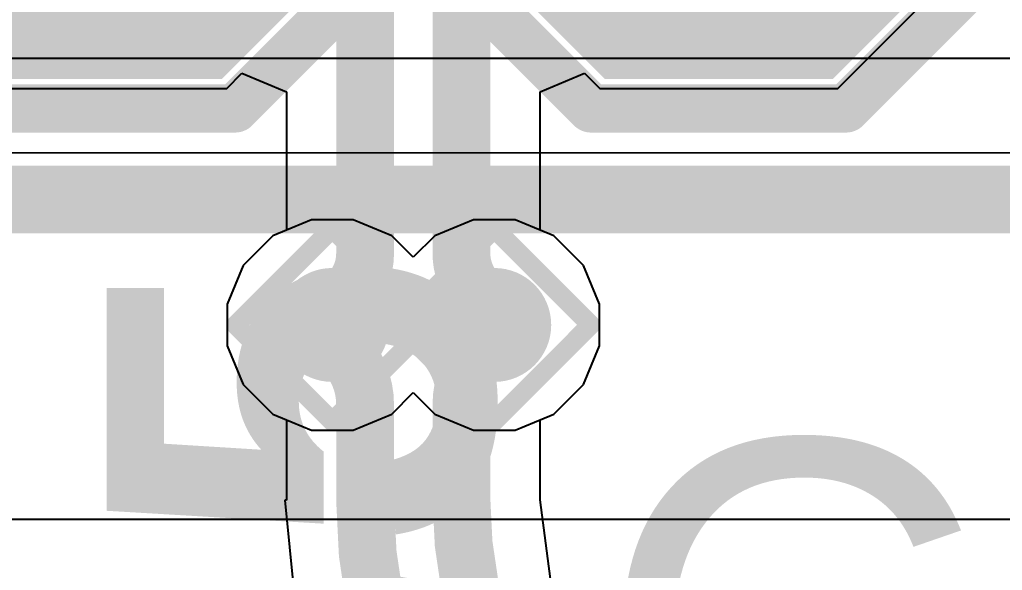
# Model space of a CAD drawing. Header units: inches. Extents: x -0.2 to 17.4, y -0.2 to 2.6.
# Drawn here: x 0.7275 to 0.8295, y 0.5956 to 0.6527 of the extents above; entities that cross this region are included whole.
import ezdxf

# ---------------------------------------------------------------- set-up
doc = ezdxf.new("R2010")
doc.units = ezdxf.units.IN
doc.header["$MEASUREMENT"] = 0
for name, color, linetype in [('Bottom Layer', 5, 'Continuous'), ('Bottom Overlay', 54, 'Continuous'), ('Drill Drawing', 1, 'Continuous'), ('Top Layer', 1, 'Continuous'), ('Top Overlay', 2, 'Continuous'), ('Top Paste', 8, 'Continuous'), ('Top Solder', 216, 'Continuous'), ('Via Holes', 16, 'Continuous')]:
    doc.layers.add(name, color=color, linetype=linetype)
doc.styles.add('Arial', font='', dxfattribs={"height": 0.2})
doc.styles.add('Arial_Bold', font='', dxfattribs={"height": 0.2})
doc.styles.get('Arial').set_extended_font_data('Arial')
doc.styles.get('Arial_Bold').set_extended_font_data('Arial', bold=True)

# ---------------------------------------------------------------- blocks, each defined once
blk = doc.blocks.new('T____________0_5___51')
at = {"layer": 'Top Layer'}
blk.add_hatch(color=1, dxfattribs=at).paths.add_polyline_path([(0.009842525, 0.01968505), (-0.009842525, 0.01968505), (-0.01968505, 0.009842525), (-0.01968505, -0.009842525), (-0.009842525, -0.01968505), (0.009842525, -0.01968505), (0.01968505, -0.009842525), (0.01968505, 0.009842525)])
at = {"layer": 'Top Paste'}
blk.add_hatch(color=8, dxfattribs=at).paths.add_polyline_path([(0.009842525, 0.01968505), (-0.009842525, 0.01968505), (-0.01968505, 0.009842525), (-0.01968505, -0.009842525), (-0.009842525, -0.01968505), (0.009842525, -0.01968505), (0.01968505, -0.009842525), (0.01968505, 0.009842525)])
at = {"layer": 'Top Solder'}
blk.add_hatch(color=216, dxfattribs=at).paths.add_polyline_path([(0.011842525, 0.02368505), (-0.011842525, 0.02368505), (-0.02368505, 0.011842525), (-0.02368505, -0.011842525), (-0.011842525, -0.02368505), (0.011842525, -0.02368505), (0.02368505, -0.011842525), (0.02368505, 0.011842525)])
at = {"layer": 'Top Overlay'}
for points in [[(-0.0132096, 0.026752, 0.005, 0.005, 0), (-0.0268448, 0.0131168, 0.005, 0.005, 0)], [(0.013248, 0.026752, 0.005, 0.005, 0), (-0.0132096, 0.026752, 0.005, 0.005, 0)], [(0.0269152, 0.0130848, 0.005, 0.005, 0), (0.013248, 0.026752, 0.005, 0.005, 0)], [(-0.0268448, 0.0131168, 0.005, 0.005, 0), (-0.0268448, -0.0131552, 0.005, 0.005, 0)], [(0.0269152, 0.0130848, 0.005, 0.005, 0), (0.0269152, -0.0129856, 0.005, 0.005, 0)], [(-0.0132832, -0.0267168, 0.005, 0.005, 0), (-0.0268448, -0.0131552, 0.005, 0.005, 0)], [(0.0269152, -0.0129856, 0.005, 0.005, 0), (0.013184, -0.0267168, 0.005, 0.005, 0)], [(0.013184, -0.0267168, 0.005, 0.005, 0), (-0.0132832, -0.0267168, 0.005, 0.005, 0)]]:
    blk.add_lwpolyline(points, format="xyseb", dxfattribs=at)
for points in [[(-0.0144596, 0.026752, 0.0025, 0.0025, 1), (-0.0119596, 0.026752, 0.0025, 0.0025, 1)], [(-0.0144596, 0.026752, 0.0025, 0.0025, 1), (-0.0119596, 0.026752, 0.0025, 0.0025, 1)], [(0.011998, 0.026752, 0.0025, 0.0025, 1), (0.014498, 0.026752, 0.0025, 0.0025, 1)], [(0.011998, 0.026752, 0.0025, 0.0025, 1), (0.014498, 0.026752, 0.0025, 0.0025, 1)], [(-0.0280948, 0.0131168, 0.0025, 0.0025, 1), (-0.0255948, 0.0131168, 0.0025, 0.0025, 1)], [(-0.0280948, 0.0131168, 0.0025, 0.0025, 1), (-0.0255948, 0.0131168, 0.0025, 0.0025, 1)], [(0.0256652, 0.0130848, 0.0025, 0.0025, 1), (0.0281652, 0.0130848, 0.0025, 0.0025, 1)], [(0.0256652, 0.0130848, 0.0025, 0.0025, 1), (0.0281652, 0.0130848, 0.0025, 0.0025, 1)], [(-0.0280948, -0.0131552, 0.0025, 0.0025, 1), (-0.0255948, -0.0131552, 0.0025, 0.0025, 1)], [(-0.0280948, -0.0131552, 0.0025, 0.0025, 1), (-0.0255948, -0.0131552, 0.0025, 0.0025, 1)], [(0.0256652, -0.0129856, 0.0025, 0.0025, 1), (0.0281652, -0.0129856, 0.0025, 0.0025, 1)], [(0.0256652, -0.0129856, 0.0025, 0.0025, 1), (0.0281652, -0.0129856, 0.0025, 0.0025, 1)], [(-0.0145332, -0.0267168, 0.0025, 0.0025, 1), (-0.0120332, -0.0267168, 0.0025, 0.0025, 1)], [(-0.0145332, -0.0267168, 0.0025, 0.0025, 1), (-0.0120332, -0.0267168, 0.0025, 0.0025, 1)], [(0.011934, -0.0267168, 0.0025, 0.0025, 1), (0.014434, -0.0267168, 0.0025, 0.0025, 1)], [(0.011934, -0.0267168, 0.0025, 0.0025, 1), (0.014434, -0.0267168, 0.0025, 0.0025, 1)]]:
    blk.add_lwpolyline(points, format="xyseb", close=True, dxfattribs=at)
blk = doc.blocks.new('T____________0_5___52')
at = {"layer": 'Top Layer'}
blk.add_hatch(color=1, dxfattribs=at).paths.add_polyline_path([(0.009842525, 0.01968505), (-0.009842525, 0.01968505), (-0.01968505, 0.009842525), (-0.01968505, -0.009842525), (-0.009842525, -0.01968505), (0.009842525, -0.01968505), (0.01968505, -0.009842525), (0.01968505, 0.009842525)])
at = {"layer": 'Top Paste'}
blk.add_hatch(color=8, dxfattribs=at).paths.add_polyline_path([(0.009842525, 0.01968505), (-0.009842525, 0.01968505), (-0.01968505, 0.009842525), (-0.01968505, -0.009842525), (-0.009842525, -0.01968505), (0.009842525, -0.01968505), (0.01968505, -0.009842525), (0.01968505, 0.009842525)])
at = {"layer": 'Top Solder'}
blk.add_hatch(color=216, dxfattribs=at).paths.add_polyline_path([(0.011842525, 0.02368505), (-0.011842525, 0.02368505), (-0.02368505, 0.011842525), (-0.02368505, -0.011842525), (-0.011842525, -0.02368505), (0.011842525, -0.02368505), (0.02368505, -0.011842525), (0.02368505, 0.011842525)])
at = {"layer": 'Top Overlay'}
for points in [[(-0.0132096, 0.026752, 0.005, 0.005, 0), (-0.0268448, 0.0131168, 0.005, 0.005, 0)], [(0.013248, 0.026752, 0.005, 0.005, 0), (-0.0132096, 0.026752, 0.005, 0.005, 0)], [(0.0269152, 0.0130848, 0.005, 0.005, 0), (0.013248, 0.026752, 0.005, 0.005, 0)], [(-0.0268448, 0.0131168, 0.005, 0.005, 0), (-0.0268448, -0.0131552, 0.005, 0.005, 0)], [(0.0269152, 0.0130848, 0.005, 0.005, 0), (0.0269152, -0.0129856, 0.005, 0.005, 0)], [(-0.0132832, -0.0267168, 0.005, 0.005, 0), (-0.0268448, -0.0131552, 0.005, 0.005, 0)], [(0.0269152, -0.0129856, 0.005, 0.005, 0), (0.013184, -0.0267168, 0.005, 0.005, 0)], [(0.013184, -0.0267168, 0.005, 0.005, 0), (-0.0132832, -0.0267168, 0.005, 0.005, 0)]]:
    blk.add_lwpolyline(points, format="xyseb", dxfattribs=at)
for points in [[(-0.0144596, 0.026752, 0.0025, 0.0025, 1), (-0.0119596, 0.026752, 0.0025, 0.0025, 1)], [(-0.0144596, 0.026752, 0.0025, 0.0025, 1), (-0.0119596, 0.026752, 0.0025, 0.0025, 1)], [(0.011998, 0.026752, 0.0025, 0.0025, 1), (0.014498, 0.026752, 0.0025, 0.0025, 1)], [(0.011998, 0.026752, 0.0025, 0.0025, 1), (0.014498, 0.026752, 0.0025, 0.0025, 1)], [(-0.0280948, 0.0131168, 0.0025, 0.0025, 1), (-0.0255948, 0.0131168, 0.0025, 0.0025, 1)], [(-0.0280948, 0.0131168, 0.0025, 0.0025, 1), (-0.0255948, 0.0131168, 0.0025, 0.0025, 1)], [(0.0256652, 0.0130848, 0.0025, 0.0025, 1), (0.0281652, 0.0130848, 0.0025, 0.0025, 1)], [(0.0256652, 0.0130848, 0.0025, 0.0025, 1), (0.0281652, 0.0130848, 0.0025, 0.0025, 1)], [(-0.0280948, -0.0131552, 0.0025, 0.0025, 1), (-0.0255948, -0.0131552, 0.0025, 0.0025, 1)], [(-0.0280948, -0.0131552, 0.0025, 0.0025, 1), (-0.0255948, -0.0131552, 0.0025, 0.0025, 1)], [(0.0256652, -0.0129856, 0.0025, 0.0025, 1), (0.0281652, -0.0129856, 0.0025, 0.0025, 1)], [(0.0256652, -0.0129856, 0.0025, 0.0025, 1), (0.0281652, -0.0129856, 0.0025, 0.0025, 1)], [(-0.0145332, -0.0267168, 0.0025, 0.0025, 1), (-0.0120332, -0.0267168, 0.0025, 0.0025, 1)], [(-0.0145332, -0.0267168, 0.0025, 0.0025, 1), (-0.0120332, -0.0267168, 0.0025, 0.0025, 1)], [(0.011934, -0.0267168, 0.0025, 0.0025, 1), (0.014434, -0.0267168, 0.0025, 0.0025, 1)], [(0.011934, -0.0267168, 0.0025, 0.0025, 1), (0.014434, -0.0267168, 0.0025, 0.0025, 1)]]:
    blk.add_lwpolyline(points, format="xyseb", close=True, dxfattribs=at)

msp = doc.modelspace()

# ---------------------------------------------------------------- hatches: boundary and pattern name
at = {"layer": 'Bottom Layer'}
h = msp.add_hatch(color=5, dxfattribs=at)
edge = h.paths.add_edge_path()
edge.add_arc((0.7599784, 0.621), 0.0059055, 0, 360)
h = msp.add_hatch(color=5, dxfattribs=at)
edge = h.paths.add_edge_path()
edge.add_arc((0.7767894, 0.621), 0.0059055, 0, 360)
at = {"layer": 'Top Layer'}
h = msp.add_hatch(color=1, dxfattribs=at)
edge = h.paths.add_edge_path()
edge.add_arc((0.7599784, 0.621), 0.0059055, 0, 360)
h = msp.add_hatch(color=1, dxfattribs=at)
edge = h.paths.add_edge_path()
edge.add_arc((0.7767894, 0.621), 0.0059055, 0, 360)
at = {"layer": 'Via Holes'}
h = msp.add_hatch(color=7, dxfattribs=at)
edge = h.paths.add_edge_path()
edge.add_arc((0.7599784, 0.621), 0.003937, 0, 360)
h = msp.add_hatch(color=7, dxfattribs=at)
edge = h.paths.add_edge_path()
edge.add_arc((0.7767894, 0.621), 0.003937, 0, 360)

# ---------------------------------------------------------------- linework, layer by layer
at = {"layer": 'Bottom Layer'}
for p, q in [((0.7578092, 0.6319055), (0.7538009, 0.6302453)), ((0.7621476, 0.6319055), (0.7578092, 0.6319055)), ((0.7661559, 0.6302453), (0.7621476, 0.6319055)), ((0.7746202, 0.6319055), (0.7706119, 0.6302453)), ((0.7789586, 0.6319055), (0.7746202, 0.6319055)), ((0.7829669, 0.6302453), (0.7789586, 0.6319055)), ((0.7538009, 0.6302453), (0.7507331, 0.6271775)), ((0.7683839, 0.6280173), (0.7661559, 0.6302453)), ((0.7706119, 0.6302453), (0.7683839, 0.6280173)), ((0.7860347, 0.6271775), (0.7829669, 0.6302453)), ((0.7507331, 0.6271775), (0.7490729, 0.6231692)), ((0.7876949, 0.6231692), (0.7860347, 0.6271775)), ((0.7490729, 0.6231692), (0.7490729, 0.6188308)), ((0.7876949, 0.6188308), (0.7876949, 0.6231692)), ((0.7490729, 0.6188308), (0.7507331, 0.6148225)), ((0.7860347, 0.6148225), (0.7876949, 0.6188308)), ((0.7507331, 0.6148225), (0.7538009, 0.6117547)), ((0.7829669, 0.6117547), (0.7860347, 0.6148225)), ((0.7538009, 0.6117547), (0.7552272, 0.6111639)), ((0.7815406, 0.6111639), (0.7829669, 0.6117547)), ((0.7552272, 0.6111639), (0.7552272, 0.6028313)), ((0.7815406, 0.6028722), (0.7815406, 0.6111639)), ((0.7552272, 0.6028313), (0.7550723, 0.6028313)), ((0.7550723, 0.6028313), (0.7563155, 0.5902087)), ((0.7815561, 0.6028722), (0.7815406, 0.6028722)), ((0.7828617, 0.5929553), (0.7815561, 0.6028722))]:
    msp.add_line(p, q, dxfattribs=at)
for points in [[(0.7610903, 0.6183155, 0.006, 0.006, -0.198912367379658), (0.7599784, 0.621, 0.006, 0.006, 0)], [(0.7767894, 0.621, 0.006, 0.006, -0.198912367379658), (0.7756775, 0.6183155, 0.006, 0.006, 0)], [(0.7610903, 0.6183156, 0.006, 0.006, -0.198912367379658), (0.7633839, 0.6127784, 0.006, 0.006, 0)], [(0.7733839, 0.6127784, 0.006, 0.006, -0.198912367379658), (0.7756775, 0.6183156, 0.006, 0.006, 0)], [(0.7633839, 0.6028313, 0.006, 0.006, 0), (0.7633839, 0.6127784, 0.006, 0.006, 0)], [(0.7733839, 0.6028722, 0.006, 0.006, 0), (0.7733839, 0.6127784, 0.006, 0.006, 0)], [(0.7799, 0.5629578, 0.006, 0.006, -0.198912367379658), (0.7633839, 0.6028313, 0.006, 0.006, 0)], [(0.787, 0.57, 0.006, 0.006, -0.198912367379658), (0.7733839, 0.6028722, 0.006, 0.006, 0)]]:
    msp.add_lwpolyline(points, format="xyseb", dxfattribs=at)
for points in [[(0.7584784, 0.621, 0.003, 0.003, 1), (0.7614784, 0.621, 0.003, 0.003, 1)], [(0.7752894, 0.621, 0.003, 0.003, 1), (0.7782894, 0.621, 0.003, 0.003, 1)], [(0.7595903, 0.6183156, 0.003, 0.003, 1), (0.7625903, 0.6183156, 0.003, 0.003, 1)], [(0.7595903, 0.6183155, 0.003, 0.003, 1), (0.7625903, 0.6183155, 0.003, 0.003, 1)], [(0.7741775, 0.6183156, 0.003, 0.003, 1), (0.7771775, 0.6183156, 0.003, 0.003, 1)], [(0.7741775, 0.6183155, 0.003, 0.003, 1), (0.7771775, 0.6183155, 0.003, 0.003, 1)], [(0.7618839, 0.6127784, 0.003, 0.003, 1), (0.7648839, 0.6127784, 0.003, 0.003, 1)], [(0.7618839, 0.6127784, 0.003, 0.003, 1), (0.7648839, 0.6127784, 0.003, 0.003, 1)], [(0.7718839, 0.6127784, 0.003, 0.003, 1), (0.7748839, 0.6127784, 0.003, 0.003, 1)], [(0.7718839, 0.6127784, 0.003, 0.003, 1), (0.7748839, 0.6127784, 0.003, 0.003, 1)], [(0.7618839, 0.6028313, 0.003, 0.003, 1), (0.7648839, 0.6028313, 0.003, 0.003, 1)], [(0.7618839, 0.6028313, 0.003, 0.003, 1), (0.7648839, 0.6028313, 0.003, 0.003, 1)], [(0.7718839, 0.6028722, 0.003, 0.003, 1), (0.7748839, 0.6028722, 0.003, 0.003, 1)], [(0.7718839, 0.6028722, 0.003, 0.003, 1), (0.7748839, 0.6028722, 0.003, 0.003, 1)]]:
    msp.add_lwpolyline(points, format="xyseb", close=True, dxfattribs=at)
at = {"layer": 'Bottom Overlay'}
for p, q in [((1.0193587, 0.648587), (0.6522355, 0.6486387)), ((0.6540174, 0.6388511), (1.0262023, 0.6389028))]:
    msp.add_line(p, q, dxfattribs=at)
at = {"layer": 'Drill Drawing'}
for points in [[(0.7499784, 0.621, 0.002, 0.002, 0), (0.7599784, 0.631, 0.002, 0.002, 0)], [(0.7599784, 0.631, 0.002, 0.002, 0), (0.7699784, 0.621, 0.002, 0.002, 0)], [(0.7667894, 0.621, 0.002, 0.002, 0), (0.7767894, 0.631, 0.002, 0.002, 0)], [(0.7767894, 0.631, 0.002, 0.002, 0), (0.7867894, 0.621, 0.002, 0.002, 0)], [(0.7499784, 0.621, 0.002, 0.002, 0), (0.7599784, 0.611, 0.002, 0.002, 0)], [(0.7599784, 0.611, 0.002, 0.002, 0), (0.7699784, 0.621, 0.002, 0.002, 0)], [(0.7667894, 0.621, 0.002, 0.002, 0), (0.7767894, 0.611, 0.002, 0.002, 0)], [(0.7767894, 0.611, 0.002, 0.002, 0), (0.7867894, 0.621, 0.002, 0.002, 0)]]:
    msp.add_lwpolyline(points, format="xyseb", dxfattribs=at)
for points in [[(0.7594784, 0.631, 0.001, 0.001, 1), (0.7604784, 0.631, 0.001, 0.001, 1)], [(0.7594784, 0.631, 0.001, 0.001, 1), (0.7604784, 0.631, 0.001, 0.001, 1)], [(0.7762894, 0.631, 0.001, 0.001, 1), (0.7772894, 0.631, 0.001, 0.001, 1)], [(0.7762894, 0.631, 0.001, 0.001, 1), (0.7772894, 0.631, 0.001, 0.001, 1)], [(0.7494784, 0.621, 0.001, 0.001, 1), (0.7504784, 0.621, 0.001, 0.001, 1)], [(0.7494784, 0.621, 0.001, 0.001, 1), (0.7504784, 0.621, 0.001, 0.001, 1)], [(0.7662894, 0.621, 0.001, 0.001, 1), (0.7672894, 0.621, 0.001, 0.001, 1)], [(0.7662894, 0.621, 0.001, 0.001, 1), (0.7672894, 0.621, 0.001, 0.001, 1)], [(0.7694784, 0.621, 0.001, 0.001, 1), (0.7704784, 0.621, 0.001, 0.001, 1)], [(0.7694784, 0.621, 0.001, 0.001, 1), (0.7704784, 0.621, 0.001, 0.001, 1)], [(0.7862894, 0.621, 0.001, 0.001, 1), (0.7872894, 0.621, 0.001, 0.001, 1)], [(0.7862894, 0.621, 0.001, 0.001, 1), (0.7872894, 0.621, 0.001, 0.001, 1)], [(0.7594784, 0.611, 0.001, 0.001, 1), (0.7604784, 0.611, 0.001, 0.001, 1)], [(0.7594784, 0.611, 0.001, 0.001, 1), (0.7604784, 0.611, 0.001, 0.001, 1)], [(0.7762894, 0.611, 0.001, 0.001, 1), (0.7772894, 0.611, 0.001, 0.001, 1)], [(0.7762894, 0.611, 0.001, 0.001, 1), (0.7772894, 0.611, 0.001, 0.001, 1)]]:
    msp.add_lwpolyline(points, format="xyseb", close=True, dxfattribs=at)
at = {"layer": 'Top Layer'}
for p, q in [((0.8124193, 0.6455134), (0.8247618, 0.6578559)), ((0.7490335, 0.6455134), (0.7506078, 0.6470877)), ((0.7506078, 0.6470877), (0.7552272, 0.6451742)), ((0.7815406, 0.6451742), (0.78616, 0.6470877)), ((0.78616, 0.6470877), (0.7877343, 0.6455134)), ((0.7243485, 0.6455134), (0.7490335, 0.6455134)), ((0.7877343, 0.6455134), (0.8124193, 0.6455134)), ((0.7552272, 0.6451742), (0.7552272, 0.6308361)), ((0.7815406, 0.6308361), (0.7815406, 0.6451742)), ((0.7538009, 0.6302453), (0.7507331, 0.6271775)), ((0.7552272, 0.6308361), (0.7538009, 0.6302453)), ((0.7829669, 0.6302453), (0.7815406, 0.6308361)), ((0.7860347, 0.6271775), (0.7829669, 0.6302453)), ((0.7507331, 0.6271775), (0.7490729, 0.6231692)), ((0.7876949, 0.6231692), (0.7860347, 0.6271775)), ((0.7490729, 0.6231692), (0.7490729, 0.6188308)), ((0.7876949, 0.6188308), (0.7876949, 0.6231692)), ((0.7490729, 0.6188308), (0.7507331, 0.6148225)), ((0.7860347, 0.6148225), (0.7876949, 0.6188308)), ((0.7507331, 0.6148225), (0.7538009, 0.6117547)), ((0.7829669, 0.6117547), (0.7860347, 0.6148225)), ((0.7661559, 0.6117547), (0.7683839, 0.6139827)), ((0.7683839, 0.6139827), (0.7706119, 0.6117547)), ((0.7538009, 0.6117547), (0.7578092, 0.6100945)), ((0.7621476, 0.6100945), (0.7661559, 0.6117547)), ((0.7706119, 0.6117547), (0.7746202, 0.6100945)), ((0.7789586, 0.6100945), (0.7829669, 0.6117547)), ((0.7578092, 0.6100945), (0.7621476, 0.6100945)), ((0.7746202, 0.6100945), (0.7789586, 0.6100945)), ((0.9660001, 0.6008428), (0.713, 0.6008428))]:
    msp.add_line(p, q, dxfattribs=at)
for points in [[(0.7633839, 0.628386, 0.006, 0.006, 0), (0.7633839, 0.6571209, 0.006, 0.006, 0)], [(0.7733839, 0.628386, 0.006, 0.006, 0), (0.7733839, 0.6571209, 0.006, 0.006, 0)], [(0.7633839, 0.628386, 0.006, 0.006, -0.198912367379658), (0.7616812, 0.6242753, 0.006, 0.006, 0)], [(0.7750866, 0.6242753, 0.006, 0.006, -0.198912367379658), (0.7733839, 0.628386, 0.006, 0.006, 0)], [(0.7610903, 0.6236844, 0.006, 0.006, 0), (0.7616812, 0.6242753, 0.006, 0.006, 0)], [(0.7750866, 0.6242753, 0.006, 0.006, 0), (0.7756775, 0.6236844, 0.006, 0.006, 0)], [(0.7599784, 0.621, 0.006, 0.006, -0.1981965856299332), (0.761083, 0.6236771, 0.006, 0.006, 0)], [(0.761083, 0.6236771, 0.006, 0.006, -0.000688633243477628), (0.7610903, 0.6236845, 0.006, 0.006, 0)], [(0.761083, 0.6236771, 0.006, 0.006, 0), (0.7610903, 0.6236844, 0.006, 0.006, 0)], [(0.7756775, 0.6236844, 0.006, 0.006, 0), (0.7756848, 0.6236771, 0.006, 0.006, 0)], [(0.7756775, 0.6236844, 0.006, 0.006, -0.0006798397025527622), (0.7756848, 0.6236771, 0.006, 0.006, 0)], [(0.7756848, 0.6236771, 0.006, 0.006, -0.1981965856299332), (0.7767894, 0.621, 0.006, 0.006, 0)]]:
    msp.add_lwpolyline(points, format="xyseb", dxfattribs=at)
for points in [[(0.7618839, 0.628386, 0.003, 0.003, 1), (0.7648839, 0.628386, 0.003, 0.003, 1)], [(0.7618839, 0.628386, 0.003, 0.003, 1), (0.7648839, 0.628386, 0.003, 0.003, 1)], [(0.7718839, 0.628386, 0.003, 0.003, 1), (0.7748839, 0.628386, 0.003, 0.003, 1)], [(0.7718839, 0.628386, 0.003, 0.003, 1), (0.7748839, 0.628386, 0.003, 0.003, 1)], [(0.7601812, 0.6242753, 0.003, 0.003, 1), (0.7631812, 0.6242753, 0.003, 0.003, 1)], [(0.7601812, 0.6242753, 0.003, 0.003, 1), (0.7631812, 0.6242753, 0.003, 0.003, 1)], [(0.7735866, 0.6242753, 0.003, 0.003, 1), (0.7765866, 0.6242753, 0.003, 0.003, 1)], [(0.7735866, 0.6242753, 0.003, 0.003, 1), (0.7765866, 0.6242753, 0.003, 0.003, 1)], [(0.759583, 0.6236771, 0.003, 0.003, 1), (0.762583, 0.6236771, 0.003, 0.003, 1)], [(0.759583, 0.6236771, 0.003, 0.003, 1), (0.762583, 0.6236771, 0.003, 0.003, 1)], [(0.759583, 0.6236771, 0.003, 0.003, 1), (0.762583, 0.6236771, 0.003, 0.003, 1)], [(0.7595903, 0.6236845, 0.003, 0.003, 1), (0.7625903, 0.6236845, 0.003, 0.003, 1)], [(0.7595903, 0.6236844, 0.003, 0.003, 1), (0.7625903, 0.6236844, 0.003, 0.003, 1)], [(0.7595903, 0.6236844, 0.003, 0.003, 1), (0.7625903, 0.6236844, 0.003, 0.003, 1)], [(0.7741775, 0.6236844, 0.003, 0.003, 1), (0.7771775, 0.6236844, 0.003, 0.003, 1)], [(0.7741775, 0.6236844, 0.003, 0.003, 1), (0.7771775, 0.6236844, 0.003, 0.003, 1)], [(0.7741775, 0.6236844, 0.003, 0.003, 1), (0.7771775, 0.6236844, 0.003, 0.003, 1)], [(0.7741848, 0.6236771, 0.003, 0.003, 1), (0.7771848, 0.6236771, 0.003, 0.003, 1)], [(0.7741848, 0.6236771, 0.003, 0.003, 1), (0.7771848, 0.6236771, 0.003, 0.003, 1)], [(0.7741848, 0.6236771, 0.003, 0.003, 1), (0.7771848, 0.6236771, 0.003, 0.003, 1)], [(0.7584784, 0.621, 0.003, 0.003, 1), (0.7614784, 0.621, 0.003, 0.003, 1)], [(0.7752894, 0.621, 0.003, 0.003, 1), (0.7782894, 0.621, 0.003, 0.003, 1)]]:
    msp.add_lwpolyline(points, format="xyseb", close=True, dxfattribs=at)
at = {"layer": 'Top Overlay'}
msp.add_lwpolyline([(0.704, 0.634, 0.007, 0.007, 0), (1.2601416, 0.634, 0.007, 0.007, 0)], format="xyseb", dxfattribs=at)

# ---------------------------------------------------------------- block references
at = {"rotation": 180}
for name, p in [('T____________0_5___52', (0.736691, 0.6701984)), ('T____________0_5___51', (0.8000768, 0.6701984))]:
    msp.add_blockref(name, p, dxfattribs=at)

# ---------------------------------------------------------------- texts
at = {"layer": 'Top Overlay', "style": 'Arial_Bold'}
msp.add_text('FB5', height=0.04, rotation=90, dxfattribs=at).set_placement((0.7765774, 0.5230786))
at = {"layer": 'Top Overlay', "style": 'Arial'}
msp.add_text('C41', height=0.04, dxfattribs=at).set_placement((0.7873484, 0.5690065))

doc.saveas('drawing.dxf')
